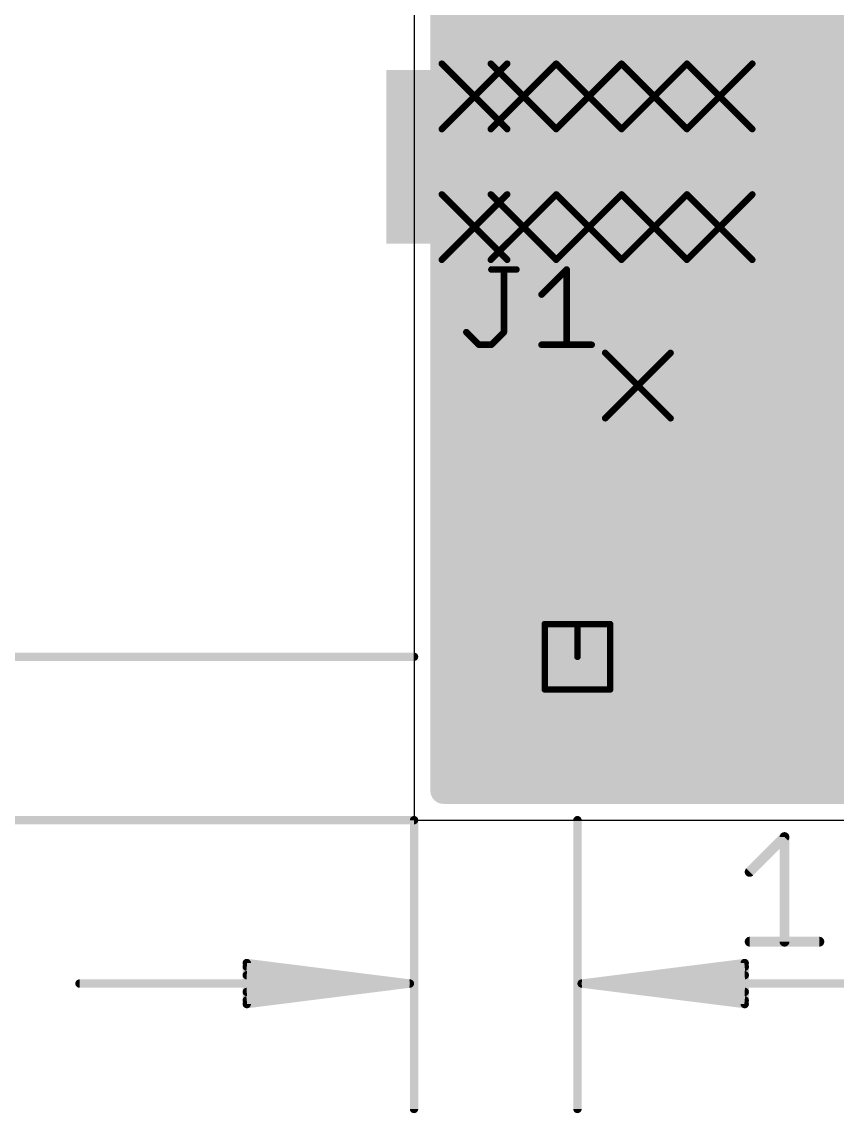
# Model space of a CAD drawing. Extents: x -1.41 to 8.41, y -3.01 to 3.01.
# Drawn here: x -0.24 to 0.259, y -0.179 to 0.489 of the extents above; entities that cross this region are included whole.
import ezdxf

# ---------------------------------------------------------------- set-up
doc = ezdxf.new("R2010")
doc.units = 0
for name, color, linetype in [('1', 12, 'CONTINUOUS'), ('145', 110, 'CONTINUOUS'), ('15', 6, 'CONTINUOUS'), ('16', 5, 'CONTINUOUS'), ('18', 110, 'CONTINUOUS'), ('2', 4, 'CONTINUOUS'), ('20', 6, 'CONTINUOUS'), ('25', 53, 'CONTINUOUS'), ('29', 253, 'CONTINUOUS'), ('30', 253, 'CONTINUOUS'), ('47', 253, 'CONTINUOUS')]:
    doc.layers.add(name, color=color, linetype=linetype)

# ---------------------------------------------------------------- blocks, each defined once
blk = doc.blocks.new('RECT')
blk.add_solid([(-0.5, -0.5), (0.5, -0.5), (-0.5, 0.5), (0.5, 0.5)])
blk = doc.blocks.new('ROUNDV')
at = {"const_width": 0.5}
blk.add_lwpolyline([(0, -0.25, 1), (0, 0.25, 1), (0, -0.25)], format="xyb", dxfattribs=at)

msp = doc.modelspace()

# ---------------------------------------------------------------- linework, layer by layer
at = {"layer": '1', "const_width": 0.02}
for points in [[(0.02, 0.461), (0.02, 0.535)], [(0.02, 0.48), (1.18, 0.48)], [(0.091, 0.461), (0.02, 0.461)], [(0.091, 0.416), (0.091, 0.461)], [(0.091, 0.46), (0.111, 0.46)], [(0.202989, 0.461), (0.111, 0.461)], [(0.111, 0.461), (0.111, 0.416)], [(0.206664, 0.459477), (0.202989, 0.461)], [(0.205403, 0.46), (0.994597, 0.46)], [(0.209477, 0.456664), (0.206664, 0.459477)], [(0.211, 0.452989), (0.209477, 0.456664)], [(0.211, 0.416), (0.211, 0.452989)], [(0.091, 0.44), (0.111, 0.44)], [(0.211, 0.44), (0.989, 0.44)], [(0.091, 0.42), (0.111, 0.42)], [(0.211, 0.42), (0.989, 0.42)], [(0.111, 0.416), (0.091, 0.416)], [(0.111, 0.396), (0.111, 0.416)], [(0.111, 0.416), (0.211, 0.416)], [(0.111, 0.4), (1.089, 0.4)], [(0.091, 0.351), (0.091, 0.396)], [(0.091, 0.396), (0.111, 0.396)], [(0.111, 0.396), (0.111, 0.351)], [(0.211, 0.396), (0.111, 0.396)], [(0.211, 0.359011), (0.211, 0.396)], [(0.091, 0.38), (0.111, 0.38)], [(0.211, 0.38), (0.989, 0.38)], [(0.091, 0.36), (0.111, 0.36)], [(0.209477, 0.355335), (0.211, 0.359011)], [(0.211, 0.36), (0.989, 0.36)], [(0.02, 0.02), (0.02, 0.351)], [(0.02, 0.351), (0.091, 0.351)], [(0.111, 0.351), (0.202989, 0.351)], [(0.202989, 0.351), (0.206664, 0.352522)], [(0.206664, 0.352522), (0.209477, 0.355335)], [(0.02, 0.34), (1.18, 0.34)], [(0.02, 0.32), (1.18, 0.32)], [(0.02, 0.3), (1.18, 0.3)], [(0.02, 0.28), (1.015147, 0.28)], [(0.02, 0.26), (0.997483, 0.26)], [(0.02, 0.24), (0.99, 0.24)], [(0.02, 0.22), (0.99, 0.22)], [(0.02, 0.2), (0.997483, 0.2)], [(0.02, 0.18), (1.015147, 0.18)], [(0.02, 0.16), (1.18, 0.16)], [(0.02, 0.14), (1.18, 0.14)], [(0.02, 0.12), (1.18, 0.12)], [(0.02, 0.1), (1.18, 0.1)], [(0.02, 0.08), (1.18, 0.08)], [(0.02, 0.06), (1.18, 0.06)], [(0.02, 0.04), (1.18, 0.04)], [(1.18, 0.02), (0.02, 0.02)], [(0.02, 0.02), (1.18, 0.02)]]:
    msp.add_lwpolyline(points, dxfattribs=at)
at = {"layer": '1', "const_width": 0.01}
for points in [[(0.02, 0.485, 1), (0.02, 0.475)], [(0.02, 0.466, 1), (0.02, 0.456)], [(0.096, 0.461, 1), (0.086, 0.461)], [(0.091, 0.465, 1), (0.091, 0.455)], [(0.091, 0.456, 1), (0.091, 0.466)], [(0.111, 0.466, 1), (0.111, 0.456)], [(0.116, 0.461, 1), (0.106, 0.461)], [(0.111, 0.455, 1), (0.111, 0.465)], [(0.204902, 0.465619, 1), (0.201076, 0.45638)], [(0.205403, 0.465, 1), (0.205403, 0.455)], [(0.2102, 0.463013, 1), (0.203129, 0.455942)], [(0.202989, 0.456, 1), (0.202989, 0.466)], [(0.204751, 0.454858, 1), (0.208578, 0.464097)], [(0.015, 0.461, 1), (0.025, 0.461)], [(0.214097, 0.458578, 1), (0.204858, 0.454751)], [(0.205942, 0.453129, 1), (0.213013, 0.4602)], [(0.216, 0.452989, 1), (0.206, 0.452989)], [(0.20638, 0.451076, 1), (0.215619, 0.454902)], [(0.091, 0.445, 1), (0.091, 0.435)], [(0.111, 0.435, 1), (0.111, 0.445)], [(0.211, 0.445, 1), (0.211, 0.435)], [(0.091, 0.425, 1), (0.091, 0.415)], [(0.111, 0.415, 1), (0.111, 0.425)], [(0.211, 0.425, 1), (0.211, 0.415)], [(0.091, 0.421, 1), (0.091, 0.411)], [(0.086, 0.416, 1), (0.096, 0.416)], [(0.116, 0.416, 1), (0.106, 0.416)], [(0.111, 0.421, 1), (0.111, 0.411)], [(0.106, 0.416, 1), (0.116, 0.416)], [(0.111, 0.411, 1), (0.111, 0.421)], [(0.206, 0.416, 1), (0.216, 0.416)], [(0.211, 0.411, 1), (0.211, 0.421)], [(0.111, 0.405, 1), (0.111, 0.395)], [(0.096, 0.396, 1), (0.086, 0.396)], [(0.091, 0.401, 1), (0.091, 0.391)], [(0.116, 0.396, 1), (0.106, 0.396)], [(0.111, 0.401, 1), (0.111, 0.391)], [(0.106, 0.396, 1), (0.116, 0.396)], [(0.111, 0.391, 1), (0.111, 0.401)], [(0.216, 0.396, 1), (0.206, 0.396)], [(0.211, 0.391, 1), (0.211, 0.401)], [(0.091, 0.385, 1), (0.091, 0.375)], [(0.111, 0.375, 1), (0.111, 0.385)], [(0.211, 0.385, 1), (0.211, 0.375)], [(0.091, 0.365, 1), (0.091, 0.355)], [(0.111, 0.355, 1), (0.111, 0.365)], [(0.211, 0.365, 1), (0.211, 0.355)], [(0.215619, 0.357097, 1), (0.20638, 0.360924)], [(0.025, 0.351, 1), (0.015, 0.351)], [(0.02, 0.356, 1), (0.02, 0.346)], [(0.091, 0.346, 1), (0.091, 0.356)], [(0.111, 0.356, 1), (0.111, 0.346)], [(0.203129, 0.356058, 1), (0.2102, 0.348987)], [(0.202989, 0.346, 1), (0.202989, 0.356)], [(0.204858, 0.357249, 1), (0.214097, 0.353422)], [(0.208578, 0.347903, 1), (0.204751, 0.357142)], [(0.213013, 0.3518, 1), (0.205942, 0.358871)], [(0.206, 0.359011, 1), (0.216, 0.359011)], [(0.086, 0.351, 1), (0.096, 0.351)], [(0.106, 0.351, 1), (0.116, 0.351)], [(0.201076, 0.355619, 1), (0.204902, 0.346381)], [(0.02, 0.345, 1), (0.02, 0.335)], [(0.02, 0.325, 1), (0.02, 0.315)], [(0.02, 0.305, 1), (0.02, 0.295)], [(0.02, 0.285, 1), (0.02, 0.275)], [(0.02, 0.265, 1), (0.02, 0.255)], [(0.02, 0.245, 1), (0.02, 0.235)], [(0.02, 0.225, 1), (0.02, 0.215)], [(0.02, 0.205, 1), (0.02, 0.195)], [(0.02, 0.185, 1), (0.02, 0.175)], [(0.02, 0.165, 1), (0.02, 0.155)], [(0.02, 0.145, 1), (0.02, 0.135)], [(0.02, 0.125, 1), (0.02, 0.115)], [(0.02, 0.105, 1), (0.02, 0.095)], [(0.02, 0.085, 1), (0.02, 0.075)], [(0.02, 0.065, 1), (0.02, 0.055)], [(0.02, 0.045, 1), (0.02, 0.035)], [(0.02, 0.025, 1), (0.02, 0.015)], [(0.02, 0.025, 1), (0.02, 0.015)], [(0.015, 0.02, 1), (0.025, 0.02)]]:
    msp.add_lwpolyline(points, format="xyb", dxfattribs=at)
at = {"layer": '145', "const_width": 0.004}
for points in [[(0.017, 0.463), (0.057, 0.423)], [(0.057, 0.463), (0.017, 0.423)], [(0.047, 0.463), (0.087, 0.423)], [(0.087, 0.463), (0.047, 0.423)], [(0.087, 0.463), (0.127, 0.423)], [(0.127, 0.463), (0.087, 0.423)], [(0.127, 0.463), (0.167, 0.423)], [(0.167, 0.463), (0.127, 0.423)], [(0.167, 0.463), (0.207, 0.423)], [(0.207, 0.463), (0.167, 0.423)], [(0.017, 0.383), (0.057, 0.343)], [(0.057, 0.383), (0.017, 0.343)], [(0.047, 0.383), (0.087, 0.343)], [(0.087, 0.383), (0.047, 0.343)], [(0.087, 0.383), (0.127, 0.343)], [(0.127, 0.383), (0.087, 0.343)], [(0.127, 0.383), (0.167, 0.343)], [(0.167, 0.383), (0.127, 0.343)], [(0.167, 0.383), (0.207, 0.343)], [(0.207, 0.383), (0.167, 0.343)], [(0.117, 0.286), (0.157, 0.246)], [(0.157, 0.286), (0.117, 0.246)], [(0.08, 0.08), (0.08, 0.12)], [(0.08, 0.12), (0.1, 0.12)], [(0.1, 0.1), (0.1, 0.12)], [(0.1, 0.12), (0.12, 0.12)], [(0.12, 0.12), (0.12, 0.08)], [(0.12, 0.08), (0.08, 0.08)]]:
    msp.add_lwpolyline(points, dxfattribs=at)
at = {"layer": '145', "const_width": 0.002}
for points in [[(0.017707, 0.463707, 1), (0.016293, 0.462293)], [(0.047707, 0.463707, 1), (0.046293, 0.462293)], [(0.057707, 0.462293, 1), (0.056293, 0.463707)], [(0.087707, 0.463707, 1), (0.086293, 0.462293)], [(0.087707, 0.462293, 1), (0.086293, 0.463707)], [(0.127707, 0.463707, 1), (0.126293, 0.462293)], [(0.127707, 0.462293, 1), (0.126293, 0.463707)], [(0.167707, 0.463707, 1), (0.166293, 0.462293)], [(0.167707, 0.462293, 1), (0.166293, 0.463707)], [(0.207707, 0.462293, 1), (0.206293, 0.463707)], [(0.016293, 0.423707, 1), (0.017707, 0.422293)], [(0.046293, 0.423707, 1), (0.047707, 0.422293)], [(0.056293, 0.422293, 1), (0.057707, 0.423707)], [(0.086293, 0.423707, 1), (0.087707, 0.422293)], [(0.086293, 0.422293, 1), (0.087707, 0.423707)], [(0.126293, 0.423707, 1), (0.127707, 0.422293)], [(0.126293, 0.422293, 1), (0.127707, 0.423707)], [(0.166293, 0.423707, 1), (0.167707, 0.422293)], [(0.166293, 0.422293, 1), (0.167707, 0.423707)], [(0.206293, 0.422293, 1), (0.207707, 0.423707)], [(0.017707, 0.383707, 1), (0.016293, 0.382293)], [(0.047707, 0.383707, 1), (0.046293, 0.382293)], [(0.057707, 0.382293, 1), (0.056293, 0.383707)], [(0.087707, 0.383707, 1), (0.086293, 0.382293)], [(0.087707, 0.382293, 1), (0.086293, 0.383707)], [(0.127707, 0.383707, 1), (0.126293, 0.382293)], [(0.127707, 0.382293, 1), (0.126293, 0.383707)], [(0.167707, 0.383707, 1), (0.166293, 0.382293)], [(0.167707, 0.382293, 1), (0.166293, 0.383707)], [(0.207707, 0.382293, 1), (0.206293, 0.383707)], [(0.016293, 0.343707, 1), (0.017707, 0.342293)], [(0.046293, 0.343707, 1), (0.047707, 0.342293)], [(0.056293, 0.342293, 1), (0.057707, 0.343707)], [(0.086293, 0.343707, 1), (0.087707, 0.342293)], [(0.086293, 0.342293, 1), (0.087707, 0.343707)], [(0.126293, 0.343707, 1), (0.127707, 0.342293)], [(0.126293, 0.342293, 1), (0.127707, 0.343707)], [(0.166293, 0.343707, 1), (0.167707, 0.342293)], [(0.166293, 0.342293, 1), (0.167707, 0.343707)], [(0.206293, 0.342293, 1), (0.207707, 0.343707)], [(0.117707, 0.286707, 1), (0.116293, 0.285293)], [(0.157707, 0.285293, 1), (0.156293, 0.286707)], [(0.116293, 0.246707, 1), (0.117707, 0.245293)], [(0.156293, 0.245293, 1), (0.157707, 0.246707)], [(0.081, 0.12, 1), (0.079, 0.12)], [(0.08, 0.121, 1), (0.08, 0.119)], [(0.101, 0.12, 1), (0.099, 0.12)], [(0.1, 0.121, 1), (0.1, 0.119)], [(0.1, 0.119, 1), (0.1, 0.121)], [(0.121, 0.12, 1), (0.119, 0.12)], [(0.12, 0.119, 1), (0.12, 0.121)], [(0.099, 0.1, 1), (0.101, 0.1)], [(0.08, 0.081, 1), (0.08, 0.079)], [(0.079, 0.08, 1), (0.081, 0.08)], [(0.119, 0.08, 1), (0.121, 0.08)], [(0.12, 0.079, 1), (0.12, 0.081)]]:
    msp.add_lwpolyline(points, format="xyb", dxfattribs=at)
at = {"layer": '15', "const_width": 0.016}
for points in [[(0.018, 0.018), (0.018, 1.182)], [(0.018, 0.496), (1.182, 0.496)], [(0.018, 0.48), (1.182, 0.48)], [(0.018, 0.464), (1.182, 0.464)], [(0.018, 0.448), (1.182, 0.448)], [(0.018, 0.432), (1.182, 0.432)], [(0.018, 0.416), (1.182, 0.416)], [(0.018, 0.4), (1.182, 0.4)], [(0.018, 0.384), (1.182, 0.384)], [(0.018, 0.368), (1.182, 0.368)], [(0.018, 0.352), (1.182, 0.352)], [(0.018, 0.336), (1.182, 0.336)], [(0.018, 0.32), (1.182, 0.32)], [(0.018, 0.304), (1.182, 0.304)], [(0.018, 0.288), (1.182, 0.288)], [(0.018, 0.272), (1.182, 0.272)], [(0.018, 0.256), (1.182, 0.256)], [(0.018, 0.24), (1.182, 0.24)], [(0.018, 0.224), (1.182, 0.224)], [(0.018, 0.208), (1.182, 0.208)], [(0.018, 0.192), (1.182, 0.192)], [(0.018, 0.176), (1.182, 0.176)], [(0.018, 0.16), (1.182, 0.16)], [(0.018, 0.144), (1.182, 0.144)], [(0.018, 0.128), (1.182, 0.128)], [(0.018, 0.112), (1.182, 0.112)], [(0.018, 0.096), (1.182, 0.096)], [(0.018, 0.08), (1.182, 0.08)], [(0.018, 0.064), (1.182, 0.064)], [(0.018, 0.048), (1.182, 0.048)], [(0.018, 0.032), (1.182, 0.032)], [(1.182, 0.018), (0.018, 0.018)]]:
    msp.add_lwpolyline(points, dxfattribs=at)
at = {"layer": '15', "const_width": 0.008}
for points in [[(0.018, 0.5, 1), (0.018, 0.492)], [(0.018, 0.484, 1), (0.018, 0.476)], [(0.018, 0.468, 1), (0.018, 0.46)], [(0.018, 0.452, 1), (0.018, 0.444)], [(0.018, 0.436, 1), (0.018, 0.428)], [(0.018, 0.42, 1), (0.018, 0.412)], [(0.018, 0.404, 1), (0.018, 0.396)], [(0.018, 0.388, 1), (0.018, 0.38)], [(0.018, 0.372, 1), (0.018, 0.364)], [(0.018, 0.356, 1), (0.018, 0.348)], [(0.018, 0.34, 1), (0.018, 0.332)], [(0.018, 0.324, 1), (0.018, 0.316)], [(0.018, 0.308, 1), (0.018, 0.3)], [(0.018, 0.292, 1), (0.018, 0.284)], [(0.018, 0.276, 1), (0.018, 0.268)], [(0.018, 0.26, 1), (0.018, 0.252)], [(0.018, 0.244, 1), (0.018, 0.236)], [(0.018, 0.228, 1), (0.018, 0.22)], [(0.018, 0.212, 1), (0.018, 0.204)], [(0.018, 0.196, 1), (0.018, 0.188)], [(0.018, 0.18, 1), (0.018, 0.172)], [(0.018, 0.164, 1), (0.018, 0.156)], [(0.018, 0.148, 1), (0.018, 0.14)], [(0.018, 0.132, 1), (0.018, 0.124)], [(0.018, 0.116, 1), (0.018, 0.108)], [(0.018, 0.1, 1), (0.018, 0.092)], [(0.018, 0.084, 1), (0.018, 0.076)], [(0.018, 0.068, 1), (0.018, 0.06)], [(0.018, 0.052, 1), (0.018, 0.044)], [(0.018, 0.036, 1), (0.018, 0.028)], [(0.018, 0.022, 1), (0.018, 0.014)], [(0.014, 0.018, 1), (0.022, 0.018)]]:
    msp.add_lwpolyline(points, format="xyb", dxfattribs=at)
at = {"layer": '16', "const_width": 0.02}
for points in [[(0.02, 0.02), (0.02, 1.18)], [(0.02, 0.48), (1.18, 0.48)], [(0.02, 0.46), (1.18, 0.46)], [(0.02, 0.44), (1.18, 0.44)], [(0.02, 0.42), (1.18, 0.42)], [(0.02, 0.4), (1.18, 0.4)], [(0.02, 0.38), (1.18, 0.38)], [(0.02, 0.36), (1.18, 0.36)], [(0.02, 0.34), (1.18, 0.34)], [(0.02, 0.32), (1.18, 0.32)], [(0.02, 0.3), (1.18, 0.3)], [(0.02, 0.28), (1.18, 0.28)], [(0.02, 0.26), (1.18, 0.26)], [(0.02, 0.24), (1.18, 0.24)], [(0.02, 0.22), (1.18, 0.22)], [(0.02, 0.2), (1.18, 0.2)], [(0.02, 0.18), (1.18, 0.18)], [(0.02, 0.16), (1.18, 0.16)], [(0.02, 0.14), (1.18, 0.14)], [(0.02, 0.12), (1.18, 0.12)], [(0.02, 0.1), (1.18, 0.1)], [(0.02, 0.08), (1.18, 0.08)], [(0.02, 0.06), (1.18, 0.06)], [(0.02, 0.04), (1.18, 0.04)], [(1.18, 0.02), (0.02, 0.02)], [(0.02, 0.02), (1.18, 0.02)]]:
    msp.add_lwpolyline(points, dxfattribs=at)
at = {"layer": '16', "const_width": 0.01}
for points in [[(0.02, 0.485, 1), (0.02, 0.475)], [(0.02, 0.465, 1), (0.02, 0.455)], [(0.02, 0.445, 1), (0.02, 0.435)], [(0.02, 0.425, 1), (0.02, 0.415)], [(0.02, 0.405, 1), (0.02, 0.395)], [(0.02, 0.385, 1), (0.02, 0.375)], [(0.02, 0.365, 1), (0.02, 0.355)], [(0.02, 0.345, 1), (0.02, 0.335)], [(0.02, 0.325, 1), (0.02, 0.315)], [(0.02, 0.305, 1), (0.02, 0.295)], [(0.02, 0.285, 1), (0.02, 0.275)], [(0.02, 0.265, 1), (0.02, 0.255)], [(0.02, 0.245, 1), (0.02, 0.235)], [(0.02, 0.225, 1), (0.02, 0.215)], [(0.02, 0.205, 1), (0.02, 0.195)], [(0.02, 0.185, 1), (0.02, 0.175)], [(0.02, 0.165, 1), (0.02, 0.155)], [(0.02, 0.145, 1), (0.02, 0.135)], [(0.02, 0.125, 1), (0.02, 0.115)], [(0.02, 0.105, 1), (0.02, 0.095)], [(0.02, 0.085, 1), (0.02, 0.075)], [(0.02, 0.065, 1), (0.02, 0.055)], [(0.02, 0.045, 1), (0.02, 0.035)], [(0.02, 0.025, 1), (0.02, 0.015)], [(0.02, 0.025, 1), (0.02, 0.015)], [(0.015, 0.02, 1), (0.025, 0.02)]]:
    msp.add_lwpolyline(points, format="xyb", dxfattribs=at)
at = {"layer": '2', "const_width": 0.016}
for points in [[(0.018, 0.018), (0.018, 1.182)], [(0.018, 0.496), (1.182, 0.496)], [(0.018, 0.48), (1.182, 0.48)], [(0.018, 0.464), (1.182, 0.464)], [(0.018, 0.448), (1.182, 0.448)], [(0.018, 0.432), (1.182, 0.432)], [(0.018, 0.416), (1.182, 0.416)], [(0.018, 0.4), (1.182, 0.4)], [(0.018, 0.384), (1.182, 0.384)], [(0.018, 0.368), (1.182, 0.368)], [(0.018, 0.352), (1.182, 0.352)], [(0.018, 0.336), (1.182, 0.336)], [(0.018, 0.32), (1.182, 0.32)], [(0.018, 0.304), (1.182, 0.304)], [(0.018, 0.288), (1.182, 0.288)], [(0.018, 0.272), (1.182, 0.272)], [(0.018, 0.256), (1.182, 0.256)], [(0.018, 0.24), (1.182, 0.24)], [(0.018, 0.224), (1.182, 0.224)], [(0.018, 0.208), (1.182, 0.208)], [(0.018, 0.192), (1.182, 0.192)], [(0.018, 0.176), (1.182, 0.176)], [(0.018, 0.16), (1.182, 0.16)], [(0.018, 0.144), (1.182, 0.144)], [(0.018, 0.128), (1.182, 0.128)], [(0.018, 0.112), (1.182, 0.112)], [(0.018, 0.096), (1.182, 0.096)], [(0.018, 0.08), (1.182, 0.08)], [(0.018, 0.064), (1.182, 0.064)], [(0.018, 0.048), (1.182, 0.048)], [(0.018, 0.032), (1.182, 0.032)], [(1.182, 0.018), (0.018, 0.018)]]:
    msp.add_lwpolyline(points, dxfattribs=at)
at = {"layer": '2', "const_width": 0.008}
for points in [[(0.018, 0.5, 1), (0.018, 0.492)], [(0.018, 0.484, 1), (0.018, 0.476)], [(0.018, 0.468, 1), (0.018, 0.46)], [(0.018, 0.452, 1), (0.018, 0.444)], [(0.018, 0.436, 1), (0.018, 0.428)], [(0.018, 0.42, 1), (0.018, 0.412)], [(0.018, 0.404, 1), (0.018, 0.396)], [(0.018, 0.388, 1), (0.018, 0.38)], [(0.018, 0.372, 1), (0.018, 0.364)], [(0.018, 0.356, 1), (0.018, 0.348)], [(0.018, 0.34, 1), (0.018, 0.332)], [(0.018, 0.324, 1), (0.018, 0.316)], [(0.018, 0.308, 1), (0.018, 0.3)], [(0.018, 0.292, 1), (0.018, 0.284)], [(0.018, 0.276, 1), (0.018, 0.268)], [(0.018, 0.26, 1), (0.018, 0.252)], [(0.018, 0.244, 1), (0.018, 0.236)], [(0.018, 0.228, 1), (0.018, 0.22)], [(0.018, 0.212, 1), (0.018, 0.204)], [(0.018, 0.196, 1), (0.018, 0.188)], [(0.018, 0.18, 1), (0.018, 0.172)], [(0.018, 0.164, 1), (0.018, 0.156)], [(0.018, 0.148, 1), (0.018, 0.14)], [(0.018, 0.132, 1), (0.018, 0.124)], [(0.018, 0.116, 1), (0.018, 0.108)], [(0.018, 0.1, 1), (0.018, 0.092)], [(0.018, 0.084, 1), (0.018, 0.076)], [(0.018, 0.068, 1), (0.018, 0.06)], [(0.018, 0.052, 1), (0.018, 0.044)], [(0.018, 0.036, 1), (0.018, 0.028)], [(0.018, 0.022, 1), (0.018, 0.014)], [(0.014, 0.018, 1), (0.022, 0.018)]]:
    msp.add_lwpolyline(points, format="xyb", dxfattribs=at)
at = {"layer": '20'}
for p, q in [((0, 1.2), (0, 0)), ((0, 0.8), (0, 0.36)), ((0, 0), (1.2, 0))]:
    msp.add_line(p, q, dxfattribs=at)
at = {"layer": '25', "const_width": 0.004}
for points in [[(0.047346, 0.337039), (0.062693, 0.337039)], [(0.05502, 0.298673), (0.05502, 0.337039)], [(0.078039, 0.321693), (0.093386, 0.337039)], [(0.093386, 0.337039), (0.093386, 0.291)], [(0.032, 0.298673), (0.039673, 0.291)], [(0.047346, 0.291), (0.05502, 0.298673)], [(0.039673, 0.291), (0.047346, 0.291)], [(0.078039, 0.291), (0.108732, 0.291)]]:
    msp.add_lwpolyline(points, dxfattribs=at)
at = {"layer": '25', "const_width": 0.002}
for points in [[(0.047346, 0.338039, 1), (0.047346, 0.336039)], [(0.05602, 0.337039, 1), (0.05402, 0.337039)], [(0.062693, 0.336039, 1), (0.062693, 0.338039)], [(0.094386, 0.337039, 1), (0.092386, 0.337039)], [(0.094093, 0.336332, 1), (0.092678, 0.337746)], [(0.077332, 0.3224, 1), (0.078746, 0.320986)], [(0.032707, 0.29938, 1), (0.031293, 0.297966)], [(0.055727, 0.297966, 1), (0.054312, 0.29938)], [(0.05402, 0.298673, 1), (0.05602, 0.298673)], [(0.039673, 0.292, 1), (0.039673, 0.29)], [(0.038966, 0.290293, 1), (0.04038, 0.291707)], [(0.046639, 0.291707, 1), (0.048053, 0.290293)], [(0.047346, 0.29, 1), (0.047346, 0.292)], [(0.078039, 0.292, 1), (0.078039, 0.29)], [(0.092386, 0.291, 1), (0.094386, 0.291)], [(0.108732, 0.29, 1), (0.108732, 0.292)]]:
    msp.add_lwpolyline(points, format="xyb", dxfattribs=at)
at = {"layer": '47'}
for points, const_width in [([(0, 0.1), (-0.376772, 0.1)], 0.005118), ([(0, 0), (-0.576772, 0)], 0.005118), ([(0, 0), (-0.376772, 0)], 0.005118), ([(0, 0), (0, -0.176772)], 0.005118), ([(0.1, 0), (0.1, -0.176772)], 0.005118), ([(0.205362, -0.031679), (0.226714, -0.010327)], 0.006), ([(0.226714, -0.010327), (0.226714, -0.074382)], 0.006), ([(0.205362, -0.074382), (0.248065, -0.074382)], 0.006), ([(-0.002559, -0.1), (-0.102362, -0.087431)], 0.005118), ([(-0.102362, -0.087431), (-0.102362, -0.112569)], 0.005118), ([(0.102559, -0.1), (0.202362, -0.087431)], 0.005118), ([(0.202362, -0.087431), (0.202362, -0.112569)], 0.005118), ([(-0.002559, -0.1), (-0.102362, -0.089764)], 0.005118), ([(-0.002559, -0.1), (-0.102362, -0.094882)], 0.005118), ([(0.102559, -0.1), (0.202362, -0.089764)], 0.005118), ([(0.102559, -0.1), (0.202362, -0.094882)], 0.005118), ([(-0.002559, -0.1), (-0.204724, -0.1)], 0.005118), ([(-0.102362, -0.112569), (-0.002559, -0.1)], 0.005118), ([(-0.102362, -0.105118), (-0.002559, -0.1)], 0.005118), ([(-0.102362, -0.110236), (-0.002559, -0.1)], 0.005118), ([(0.102559, -0.1), (0.637059, -0.1)], 0.005118), ([(0.202362, -0.112569), (0.102559, -0.1)], 0.005118), ([(0.202362, -0.105118), (0.102559, -0.1)], 0.005118), ([(0.202362, -0.110236), (0.102559, -0.1)], 0.005118)]:
    msp.add_lwpolyline(points, dxfattribs=dict(at, const_width=const_width))
for points, const_width in [([(0, 0.09872, 1), (0, 0.10128)], 0.002559), ([(0.00128, 0, 1), (-0.00128, 0)], 0.002559), ([(0, -0.00128, 1), (0, 0.00128)], 0.002559), ([(0, -0.00128, 1), (0, 0.00128)], 0.002559), ([(0.10128, 0, 1), (0.09872, 0)], 0.002559), ([(0.228214, -0.010327, 1), (0.225214, -0.010327)], 0.003), ([(0.227774, -0.011388, 1), (0.225653, -0.009267)], 0.003), ([(0.204302, -0.030618, 1), (0.206423, -0.032739)], 0.003), ([(0.205362, -0.072882, 1), (0.205362, -0.075882)], 0.003), ([(0.225214, -0.074382, 1), (0.228214, -0.074382)], 0.003), ([(0.248065, -0.075882, 1), (0.248065, -0.072882)], 0.003), ([(-0.102202, -0.086162, 1), (-0.102522, -0.088701)], 0.002559), ([(-0.101083, -0.087431, 1), (-0.103642, -0.087431)], 0.002559), ([(0.203642, -0.087431, 1), (0.201083, -0.087431)], 0.002559), ([(0.202522, -0.088701, 1), (0.202202, -0.086162)], 0.002559), ([(-0.102232, -0.088491, 1), (-0.102493, -0.091037)], 0.002559), ([(-0.102297, -0.093604, 1), (-0.102428, -0.09616)], 0.002559), ([(0.202493, -0.091037, 1), (0.202232, -0.088491)], 0.002559), ([(0.202428, -0.09616, 1), (0.202297, -0.093604)], 0.002559), ([(-0.204724, -0.09872, 1), (-0.204724, -0.10128)], 0.002559), ([(-0.002719, -0.10127, 1), (-0.002399, -0.09873)], 0.002559), ([(-0.002399, -0.10127, 1), (-0.002719, -0.09873)], 0.002559), ([(-0.00269, -0.101273, 1), (-0.002429, -0.098727)], 0.002559), ([(-0.002429, -0.101273, 1), (-0.00269, -0.098727)], 0.002559), ([(-0.002494, -0.101278, 1), (-0.002625, -0.098722)], 0.002559), ([(-0.002625, -0.101278, 1), (-0.002494, -0.098722)], 0.002559), ([(-0.002559, -0.10128, 1), (-0.002559, -0.09872)], 0.002559), ([(0.102719, -0.09873, 1), (0.102399, -0.10127)], 0.002559), ([(0.102399, -0.09873, 1), (0.102719, -0.10127)], 0.002559), ([(0.102559, -0.09872, 1), (0.102559, -0.10128)], 0.002559), ([(0.102625, -0.098722, 1), (0.102494, -0.101278)], 0.002559), ([(0.10269, -0.098727, 1), (0.102429, -0.101273)], 0.002559), ([(0.102494, -0.098722, 1), (0.102625, -0.101278)], 0.002559), ([(0.102429, -0.098727, 1), (0.10269, -0.101273)], 0.002559), ([(-0.102428, -0.10384, 1), (-0.102297, -0.106396)], 0.002559), ([(0.202297, -0.106396, 1), (0.202428, -0.10384)], 0.002559), ([(-0.102493, -0.108963, 1), (-0.102232, -0.111509)], 0.002559), ([(-0.102522, -0.111299, 1), (-0.102202, -0.113838)], 0.002559), ([(-0.103642, -0.112569, 1), (-0.101083, -0.112569)], 0.002559), ([(0.201083, -0.112569, 1), (0.203642, -0.112569)], 0.002559), ([(0.202202, -0.113838, 1), (0.202522, -0.111299)], 0.002559), ([(0.202232, -0.111509, 1), (0.202493, -0.108963)], 0.002559), ([(-0.00128, -0.176772, 1), (0.00128, -0.176772)], 0.002559), ([(0.09872, -0.176772, 1), (0.10128, -0.176772)], 0.002559)]:
    msp.add_lwpolyline(points, format="xyb", dxfattribs=dict(at, const_width=const_width))

# ---------------------------------------------------------------- block references
at = {"layer": '1', "xscale": 0.2, "yscale": 0.09}
msp.add_blockref('RECT', (0.101, 0.406), dxfattribs=at)
at = {"layer": '16', "xscale": 0.2, "yscale": 0.09}
msp.add_blockref('RECT', (0.101, 0.406), dxfattribs=at)
at = {"layer": '18'}
for p, xscale, yscale in [((0.037, 0.443), 0.02, 0.02), ((0.037, 0.443), 0.02, 0.02), ((0.067, 0.443), 0.02, 0.02), ((0.067, 0.443), 0.02, 0.02), ((0.107, 0.443), 0.02, 0.02), ((0.107, 0.443), 0.02, 0.02), ((0.147, 0.443), 0.02, 0.02), ((0.147, 0.443), 0.02, 0.02), ((0.187, 0.443), 0.02, 0.02), ((0.187, 0.443), 0.02, 0.02), ((0.037, 0.363), 0.02, 0.02), ((0.037, 0.363), 0.02, 0.02), ((0.067, 0.363), 0.02, 0.02), ((0.067, 0.363), 0.02, 0.02), ((0.107, 0.363), 0.02, 0.02), ((0.107, 0.363), 0.02, 0.02), ((0.147, 0.363), 0.02, 0.02), ((0.147, 0.363), 0.02, 0.02), ((0.187, 0.363), 0.02, 0.02), ((0.187, 0.363), 0.02, 0.02), ((0.137, 0.266), 0.02, 0.02), ((0.137, 0.266), 0.02, 0.02), ((0.1, 0.1), 0.145, 0.145), ((0.1, 0.1), 0.145, 0.145)]:
    msp.add_blockref('ROUNDV', p, dxfattribs=dict(at, xscale=xscale, yscale=yscale))
at = {"layer": '29', "xscale": 0.236, "yscale": 0.1062}
msp.add_blockref('RECT', (0.101, 0.406), dxfattribs=at)
at = {"layer": '30', "xscale": 0.236, "yscale": 0.1062}
msp.add_blockref('RECT', (0.101, 0.406), dxfattribs=at)

doc.saveas('drawing.dxf')
